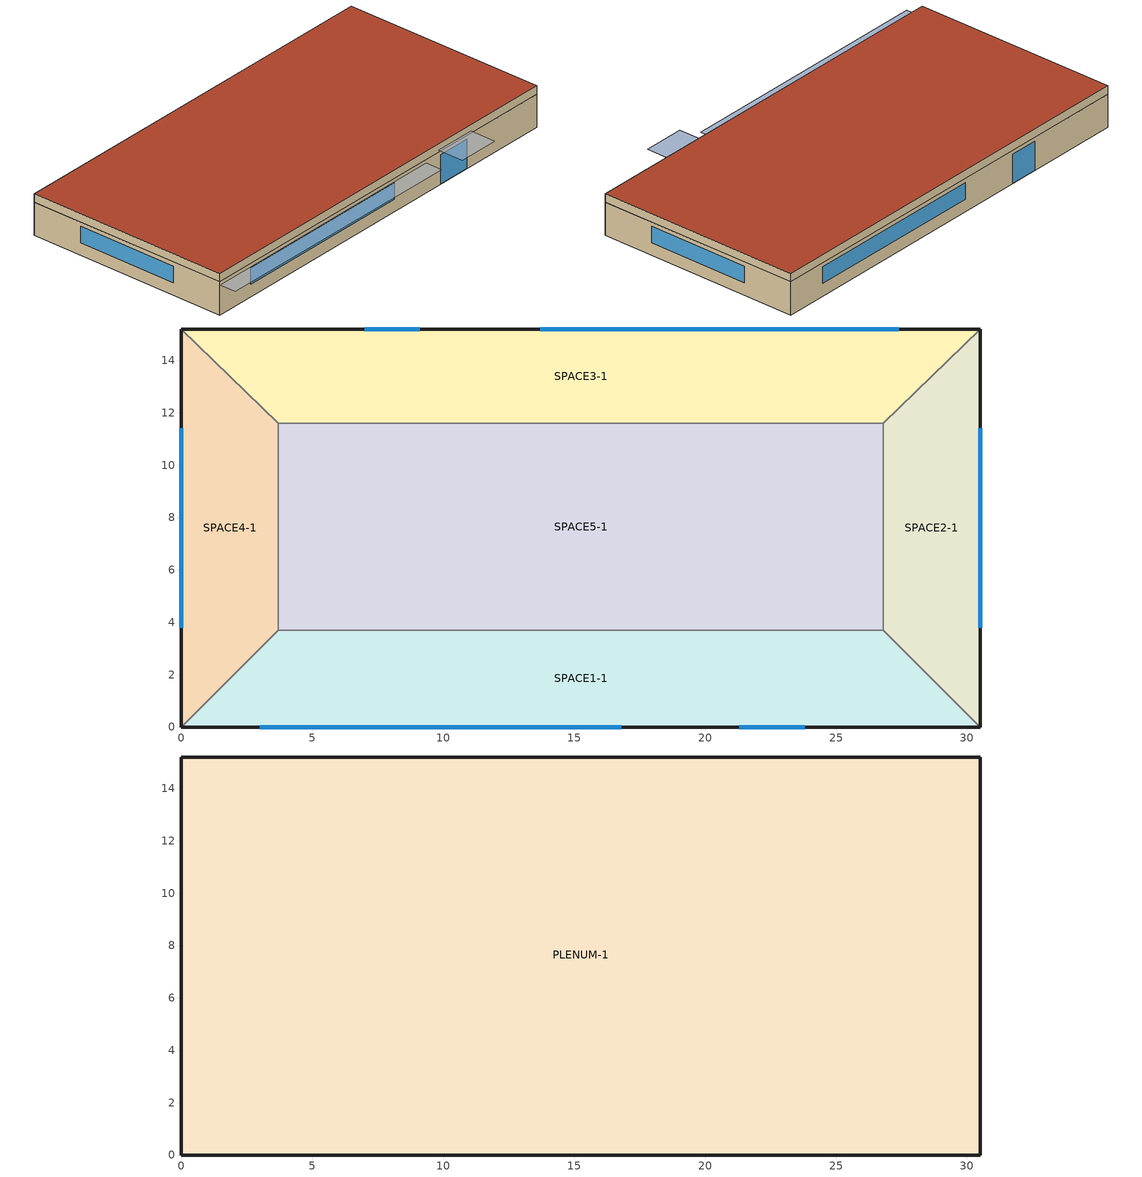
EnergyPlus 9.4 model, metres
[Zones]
SPACE3-1
 floor ground (FLOOR-SLAB-1): 26.8,11.6 3.7,11.6 0,15.2 30.5,15.2 z0
 wall outside (WALL-1): 30.5,15.2 0,15.2 z0:2.4
 wall to SPACE2-1 (INT-WALL-1): 26.8,11.6 30.5,15.2 z0:2.4
 wall to SPACE4-1 (INT-WALL-1): 0,15.2 3.7,11.6 z0:2.4
 wall to SPACE5-1 (INT-WALL-1): 3.7,11.6 26.8,11.6 z0:2.4
 window (Sgl Grey 3mm): 9.1,15.2 7,15.2 z0:2.1
 window (Dbl Clr 3mm/13mm Air): 27.4,15.2 13.7,15.2 z0.9:2.1
SPACE1-1
 floor ground (FLOOR-SLAB-1): 26.8,3.7 30.5,0 0,0 3.7,3.7 z0
 wall outside (WALL-1): 0,0 30.5,0 z0:2.4
 wall to SPACE2-1 (INT-WALL-1): 30.5,0 26.8,3.7 z0:2.4
 wall to SPACE4-1 (INT-WALL-1): 3.7,3.7 0,0 z0:2.4
 wall to SPACE5-1 (INT-WALL-1): 26.8,3.7 3.7,3.7 z0:2.4
 window (Sgl Grey 3mm): 21.3,0 23.8,0 z0:2.1
 window (Dbl Clr 3mm/13mm Air): 3,0 16.8,0 z0.9:2.1
SPACE2-1
 floor ground (FLOOR-SLAB-1): 26.8,11.6 30.5,15.2 30.5,0 26.8,3.7 z0
 wall outside (WALL-1): 30.5,0 30.5,15.2 z0:2.4
 wall to SPACE5-1 (INT-WALL-1): 26.8,11.6 26.8,3.7 z0:2.4
 window (Dbl Clr 3mm/13mm Air): 30.5,3.8 30.5,11.4 z0.9:2.1
SPACE4-1
 floor ground (FLOOR-SLAB-1): 3.7,3.7 0,0 0,15.2 3.7,11.6 z0
 wall outside (WALL-1): 0,15.2 0,0 z0:2.4
 wall to SPACE5-1 (INT-WALL-1): 3.7,3.7 3.7,11.6 z0:2.4
 window (Dbl Clr 3mm/13mm Air): 0,11.4 0,3.8 z0.9:2.1
SPACE5-1
 floor ground (FLOOR-SLAB-1): 26.8,11.6 26.8,3.7 3.7,3.7 3.7,11.6 z0
PLENUM-1
 floor to SPACE1-1 (CLNG-1): 26.8,3.7 30.5,0 0,0 3.7,3.7 z2.4
 floor to SPACE2-1 (CLNG-1): 26.8,11.6 30.5,15.2 30.5,0 26.8,3.7 z2.4
 floor to SPACE3-1 (CLNG-1): 26.8,11.6 3.7,11.6 0,15.2 30.5,15.2 z2.4
 floor to SPACE4-1 (CLNG-1): 3.7,3.7 0,0 0,15.2 3.7,11.6 z2.4
 floor to SPACE5-1 (CLNG-1): 26.8,11.6 26.8,3.7 3.7,3.7 3.7,11.6 z2.4
 wall outside (WALL-1): 30.5,15.2 0,15.2 0,0 30.5,0 30.5,15.2 z2.4:3
 roof outside (ROOF-1): 0,15.2 0,0 30.5,0 30.5,15.2 z3
shading: 0,-1.3 0,0 19.8,0 19.8,-1.3 z2.2; 21,-2 21,0 24.1,0 24.1,-2 z2.6
[Building]
Building: Loads convergence tolerance value=0.04; Maximum number of warmup days=25; Minimum number of warmup days=6; North axis=30; Solar distribution=FullExterior; Temperature convergence tolerance value=0.4; Terrain=City
[Site:GroundTemperature:BuildingSurface]
20.03, 20.03, 20.13, 20.3, 20.43, 20.52, 20.62, 20.77, 20.78, 20.55, 20.44, 20.2
[Site:Location]
Miami Intl Ap FL USA TMY3 WMO=722020: Elevation=11; Latitude=25.82; Longitude=-80.3; Time zone=-5
[SizingPeriod:DesignDay] Barometric pressure=101217; Day of month=21; Daylight saving time indicator=No; Humidity condition type=WetBulb; Rain indicator=No; Snow indicator=No; Solar model indicator=ASHRAEClearSky
Name | Daily dry bulb temperature range | Day type | Maximum dry bulb temperature | Month | Sky clearness | Wetbulb or dewpoint at maximum dry bulb | Wind direction | Wind speed
Miami Intl Ap Ann Clg .4% Condns DB=>MWB | 6.7 | SummerDesignDay | 33.2 | 7 | 1 | 25.3 | 140 | 4.5
Miami Intl Ap Ann Htg 99.6% Condns DB | 0 | WinterDesignDay | 8.7 | 1 | 0 | 8.7 | 340 | 3.8
[Construction]
CLNG-1: MAT-CLNG-1
Dbl Clr 3mm/13mm Air: CLEAR 3MM, AIR 13MM, CLEAR 3MM
FLOOR-SLAB-1: CC03, CP01
INT-WALL-1: GP02, AL21, GP02
ROOF-1: RG01, BR01, IN46, WD01
Sgl Grey 3mm: GREY 3MM
WALL-1: WD01, PW03, IN02, GP01
[Material] Thermal absorptance=0.9
Name | Conductivity | Density | Roughness | Solar absorptance | Specific heat | Thickness | Visible absorptance
BR01 | 0.162 | 1121 | VeryRough | 0.7 | 1464 | 0.0095 | 0.7
CC03 | 1.31 | 2243 | MediumRough | 0.65 | 837 | 0.1016 | 0.65
GP01 | 0.16 | 801 | MediumSmooth | 0.75 | 837 | 0.0127 | 0.75
GP02 | 0.16 | 801 | MediumSmooth | 0.75 | 837 | 0.0159 | 0.75
IN02 | 0.043 | 10 | Rough | 0.75 | 837 | 0.0901 | 0.75
IN46 | 0.023 | 24 | VeryRough | 0.5 | 1590 | 0.0762 | 0.5
PW03 | 0.115 | 545 | MediumSmooth | 0.78 | 1213 | 0.0127 | 0.78
RG01 | 1.442 | 881 | Rough | 0.65 | 1674 | 0.0127 | 0.65
WD01 | 0.115 | 513 | MediumSmooth | 0.78 | 1381 | 0.0191 | 0.78
[Material:AirGap]
AL21: Thermal resistance=0.157
[Material:NoMass] Roughness=Rough
Name | Solar absorptance | Thermal absorptance | Thermal resistance | Visible absorptance
CP01 | 0.75 | 0.9 | 0.367 | 0.75
MAT-CLNG-1 | 0.65 | 0.65 | 0.652259 | 0.65
[WindowMaterial:Gas]
AIR 13MM: Gas type=Air; Thickness=0.0127
[WindowMaterial:Glazing] Back side infrared hemispherical emissivity=0.84; Conductivity=0.9; Front side infrared hemispherical emissivity=0.84; Infrared transmittance at normal incidence=0; Optical data type=SpectralAverage; Thickness=0.003
Name | Back side solar reflectance at normal incidence | Back side visible reflectance at normal incidence | Front side solar reflectance at normal incidence | Front side visible reflectance at normal incidence | Solar transmittance at normal incidence | Visible transmittance at normal incidence
CLEAR 3MM | 0.075 | 0.081 | 0.075 | 0.081 | 0.837 | 0.898
GREY 3MM | 0.061 | 0.061 | 0.061 | 0.061 | 0.626 | 0.611
[AirConditioner:VariableRefrigerantFlow]
VRF Heat Pump: Zone name for master thermostat location=SPACE1-1; Availability schedule=VRFCondAvailSched; Basin heater capacity=0; Condenser type=AirCooled; Cooling capacity ratio boundary curve=VRFCoolCapFTBoundary; Cooling capacity ratio modifier function of high temperature curve=VRFCoolCapFTHi; Cooling capacity ratio modifier function of low temperature curve=VRFCoolCapFT; Cooling combination ratio correction factor curve=CoolingCombRatio; Cooling energy input ratio boundary curve=VRFCoolEIRFTBoundary; Cooling energy input ratio modifier function of high part load ratio curve=CoolingEIRHiPLR; Cooling energy input ratio modifier function of high temperature curve=VRFCoolEIRFTHi; Cooling energy input ratio modifier function of low part load ratio curve=CoolingEIRLowPLR; Cooling energy input ratio modifier function of low temperature curve=VRFCoolEIRFT; Cooling part load fraction correlation curve=VRFCPLFFPLR; Crankcase heater power per compressor=15; Defrost control=Timed; Defrost strategy=Resistive; Equivalent piping length used for piping correction factor in cooling mode=30; Equivalent piping length used for piping correction factor in heating mode=30; Evaporative condenser pump rated power consumption=0; Fuel type=Electricity; Gross rated cooling cop=3.2917; Gross rated heating capacity=Autosize; Gross rated heating cop=3.5484; Gross rated total cooling capacity=Autosize; Heat pump waste heat recovery=No; Heating capacity ratio boundary curve=VRFHeatCapFTBoundary; Heating capacity ratio modifier function of high temperature curve=VRFHeatCapFTHi; Heating capacity ratio modifier function of low temperature curve=VRFHeatCapFT; Heating combination ratio correction factor curve=HeatingCombRatio; Heating energy input ratio boundary curve=VRFHeatEIRFTBoundary; Heating energy input ratio modifier function of high part load ratio curve=HeatingEIRHiPLR; Heating energy input ratio modifier function of high temperature curve=VRFHeatEIRFTHi; Heating energy input ratio modifier function of low part load ratio curve=HeatingEIRLowPLR; Heating energy input ratio modifier function of low temperature curve=VRFHeatEIRFT; Heating part load fraction correlation curve=VRFCPLFFPLR; Heating performance curve outdoor temperature type=WetBulbTemperature; Master thermostat priority control type=LoadPriority; Maximum outdoor dry bulb temperature for crankcase heater=7; Maximum outdoor dry bulb temperature for defrost operation=7; Maximum outdoor temperature in cooling mode=43; Maximum outdoor temperature in heating mode=20; Minimum heat pump part load ratio=0.25; Minimum outdoor temperature in cooling mode=-5; Minimum outdoor temperature in heating mode=-20; Number of compressors=3; Piping correction factor for height in cooling mode coefficient=-0.000386; Piping correction factor for length in cooling mode curve=CoolingLengthCorrectionFactor; Ratio of compressor size to total compressor capacity=0.33; Resistive defrost heater capacity=Autosize; Vertical height used for piping correction factor=10; Zone terminal unit list=VRF Heat Pump TU List
[Coil:Cooling:DX:VariableRefrigerantFlow] Availability schedule=VRFAvailSched; Cooling capacity modifier curve function of flow fraction=VRFACCoolCapFFF; Cooling capacity ratio modifier function of temperature curve=VRFTUCoolCapFT; Gross rated sensible heat ratio=Autosize; Gross rated total cooling capacity=Autosize; Rated air flow rate=Autosize
TU1 VRF DX Cooling Coil; TU2 VRF DX Cooling Coil; TU3 VRF DX Cooling Coil; TU4 VRF DX Cooling Coil; TU5 VRF DX Cooling Coil
[Coil:Heating:DX:VariableRefrigerantFlow] Availability schedule=VRFAvailSched; Gross rated heating capacity=Autosize; Heating capacity modifier function of flow fraction curve=VRFACCoolCapFFF; Heating capacity ratio modifier function of temperature curve=VRFTUHeatCapFT; Rated air flow rate=Autosize
TU1 VRF DX Heating Coil; TU2 VRF DX Heating Coil; TU3 VRF DX Heating Coil; TU4 VRF DX Heating Coil; TU5 VRF DX Heating Coil
[DesignSpecification:OutdoorAir] Outdoor air flow per person=0.00472; Outdoor air flow per zone=0; Outdoor air flow per zone floor area=0.000508; Outdoor air method=Sum
SZ DSOA SPACE1-1; SZ DSOA SPACE2-1; SZ DSOA SPACE3-1; SZ DSOA SPACE4-1; SZ DSOA SPACE5-1
[ElectricEquipment] Design level calculation method=Watts/Area; Fraction latent=0; Fraction lost=0; Fraction radiant=0.3; Schedule=EQUIP-1; Watts per zone floor area=10.76
Name | Zone or zonelist
SPACE1-1 ElecEq 1 | SPACE1-1
SPACE2-1 ElecEq 1 | SPACE2-1
SPACE3-1 ElecEq 1 | SPACE3-1
SPACE4-1 ElecEq 1 | SPACE4-1
SPACE5-1 ElecEq 1 | SPACE5-1
[Fan:SystemModel] Availability schedule=VRFAvailSched; Design electric power consumption=Autosize; Design maximum air flow rate=Autosize; Design power sizing method=TotalEfficiencyAndPressure; Design pressure rise=600; Electric power minimum flow rate fraction=0; Fan total efficiency=0.7; Motor efficiency=0.9; Motor in air stream fraction=1; Speed control method=Discrete
TU1 VRF Supply Fan; TU2 VRF Supply Fan; TU3 VRF Supply Fan; TU4 VRF Supply Fan; TU5 VRF Supply Fan
[Lights] Design level calculation method=Watts/Area; End use subcategory=GeneralLights; Fraction radiant=0.59; Fraction replaceable=0; Fraction visible=0.2; Return air fraction=0; Schedule=LIGHTS-1; Watts per zone floor area=16.15
Name | Zone or zonelist
SPACE1-1 Lights 1 | SPACE1-1
SPACE2-1 Lights 1 | SPACE2-1
SPACE3-1 Lights 1 | SPACE3-1
SPACE4-1 Lights 1 | SPACE4-1
SPACE5-1 Lights 1 | SPACE5-1
[People] Activity level schedule=ActSchd; Fraction radiant=0.3; Number of people calculation method=People; Number of people schedule=OCCUPY-1; Sensible heat fraction=Autocalculate
Name | Zone or zonelist | Number of people
SPACE1-1 People 1 | SPACE1-1 | 11
SPACE2-1 People 1 | SPACE2-1 | 5
SPACE3-1 People 1 | SPACE3-1 | 11
SPACE4-1 People 1 | SPACE4-1 | 5
SPACE5-1 People 1 | SPACE5-1 | 20
[Sizing:Zone] Account for dedicated outdoor air system=No; Cooling design air flow method=DesignDay; Cooling design air flow rate=0; Dedicated outdoor air high setpoint temperature for design=Autosize; Dedicated outdoor air low setpoint temperature for design=Autosize; Dedicated outdoor air system control strategy=NeutralSupplyAir; Heating design air flow method=DesignDay; Heating design air flow rate=0; Zone cooling design supply air humidity ratio=0.009; Zone cooling design supply air temperature input method=SupplyAirTemperature; Zone cooling sizing factor=0; Zone heating design supply air humidity ratio=0.004; Zone heating design supply air temperature=50; Zone heating design supply air temperature input method=SupplyAirTemperature; Zone heating sizing factor=0
Name | Design specification outdoor air object | Zone cooling design supply air temperature
SPACE1-1 | SZ DSOA SPACE1-1 | 12.5
SPACE2-1 | SZ DSOA SPACE2-1 | 12.5
SPACE3-1 | SZ DSOA SPACE3-1 | 12.5
SPACE4-1 | SZ DSOA SPACE4-1 | 12.5
SPACE5-1 | SZ DSOA SPACE5-1 | 13.5
[ThermostatSetpoint:DualSetpoint]
DualSetPoint: Cooling setpoint temperature schedule=Clg-SetP-Sch; Heating setpoint temperature schedule=Htg-SetP-Sch
[Zone] Multiplier=1; Type=1
Name | Ceiling height | Volume
PLENUM-1 | 0.6096 | 283.2
SPACE1-1; SPACE3-1 | 2.4384 | 239.247
SPACE2-1; SPACE4-1 | 2.4384 | 103.311
SPACE5-1 | 2.4384 | 447.683
[ZoneControl:Thermostat] Control 1=DualSetPoint; Control type schedule=Zone Control Type Sched
Name | Zone or zonelist
SPACE1-1 Control | SPACE1-1
SPACE2-1 Control | SPACE2-1
SPACE3-1 Control | SPACE3-1
SPACE4-1 Control | SPACE4-1
SPACE5-1 Control | SPACE5-1
[Zone equipment]
SPACE1-1: TU1
SPACE2-1: TU2
SPACE3-1: TU3
SPACE4-1: TU4
SPACE5-1: TU5
[ZoneHVAC:TerminalUnit:VariableRefrigerantFlow] Cooling outdoor air flow rate=Autosize; Cooling supply air flow rate=Autosize; Heating outdoor air flow rate=Autosize; Heating supply air flow rate=Autosize; No cooling supply air flow rate=Autosize; No heating supply air flow rate=Autosize; No load outdoor air flow rate=Autosize; Supply air fan operating mode schedule=VRFFanSchedule; Supply air fan placement=DrawThrough; Terminal unit availability schedule=VRFAvailSched; Zone terminal unit off parasitic electric energy use=20; Zone terminal unit on parasitic electric energy use=30
Name | Cooling coil object | Heating coil object | Outside air mixer object | Supply air fan object
TU1 | TU1 VRF DX Cooling Coil | TU1 VRF DX Heating Coil | TU1 OA Mixer | TU1 VRF Supply Fan
TU2 | TU2 VRF DX Cooling Coil | TU2 VRF DX Heating Coil | TU2 OA Mixer | TU2 VRF Supply Fan
TU3 | TU3 VRF DX Cooling Coil | TU3 VRF DX Heating Coil | TU3 OA Mixer | TU3 VRF Supply Fan
TU4 | TU4 VRF DX Cooling Coil | TU4 VRF DX Heating Coil | TU4 OA Mixer | TU4 VRF Supply Fan
TU5 | TU5 VRF DX Cooling Coil | TU5 VRF DX Heating Coil | TU5 OA Mixer | TU5 VRF Supply Fan
[ZoneInfiltration:DesignFlowRate] Constant term coefficient=0; Design flow rate calculation method=Flow/Zone; Schedule=INFIL-SCH; Temperature term coefficient=0; Velocity squared term coefficient=0; Velocity term coefficient=0.2237
Name | Zone or zonelist | Design flow rate
SPACE1-1 Infil 1 | SPACE1-1 | 0.0167
SPACE2-1 Infil 1 | SPACE2-1 | 0.00717
SPACE3-1 Infil 1 | SPACE3-1 | 0.0167
SPACE4-1 Infil 1 | SPACE4-1 | 0.00717
SPACE5-1 Infil 1 | SPACE5-1 | 0.031089
[ZoneTerminalUnitList]
ZoneTerminalUnitList 1: Zone terminal unit name 1=TU3; Zone terminal unit name 2=TU4; Zone terminal unit name 3=TU1; Zone terminal unit name 4=TU2; Zone terminal unit name 5=TU5; Zone terminal unit list=VRF Heat Pump TU List
[Curve:Biquadratic] Input unit type for x=Temperature; Input unit type for y=Temperature; Output unit type=Dimensionless
Name | Maximum value of x | Maximum value of y | Minimum value of x | Minimum value of y | Coefficient1 constant | Coefficient2 x | Coefficient3 x 2 | Coefficient4 y | Coefficient5 y 2 | Coefficient6 x y
CoolingLengthCorrectionFactor | 175 | 1.5 | 8 | 0.5 | 1.06938 | -0.0014951 | 2.56e-06 | -0.11511 | 0.0511169 | -0.0004369
VRFCoolCapFT | 24 | 23 | 15 | -5 | 0.576883 | 0.017448 | 0.000583269 | -1.76324e-06 | -7.474e-09 | -1.30413e-07
VRFCoolCapFTHi | 24 | 43 | 15 | 16 | 0.686736 | 0.0207631 | 0.0005447 | -0.0016218 | -4.259e-07 | -0.0003392
VRFCoolEIRFT | 24 | 23 | 15 | -5 | 0.989011 | -0.0234797 | 0.000199711 | 0.00596834 | -1.0289e-07 | -0.00015686
VRFCoolEIRFTHi | 24 | 43 | 15 | 16 | 0.143515 | 0.0186004 | -0.0003954 | 0.0248522 | 0.00016329 | -0.0006244
VRFHeatCapFT | 27 | 15 | 15 | -20 | 1.0146 | -0.0025067 | -0.000141599 | 0.0269316 | 1.83538e-06 | -0.000358147
VRFHeatCapFTHi | 27 | 15 | 15 | -10 | 1.16113 | 0.0274789 | -0.00168795 | 0.00178338 | 2.03208e-06 | -6.8969e-05
VRFHeatEIRFT | 27 | 12 | 15 | -20 | 0.874655 | -0.0131975 | 0.00110307 | -0.0133118 | 0.00089017 | -0.00012766
VRFHeatEIRFTHi | 27 | 15 | 15 | -10 | 2.50401 | -0.0573677 | 4.07336e-05 | -0.129597 | 0.00135839 | 0.00317047
[Curve:Cubic]
Name | Input unit type for x | Maximum value of x | Minimum value of x | Output unit type | Coefficient1 constant | Coefficient2 x | Coefficient3 x 2 | Coefficient4 x 3 | Maximum curve output | Minimum curve output
CoolingEIRLowPLR | Temperature | 1 | 0 | Temperature | 0.462812 | -1.04024 | 2.17491 | -0.597482
HeatingEIRLowPLR | Dimensionless | 1 | 0 | Dimensionless | 0.140009 | 0.6415 | 0.133905 | 0.0845859
VRFCoolCapFTBoundary | Temperature | 30 | 11 | Temperature | 25.7347 | -0.0315004 | -0.014166 | 0
VRFCoolEIRFTBoundary | Temperature | 24 | 15 | Temperature | 25.7347 | -0.0315004 | -0.014166 | 0
VRFHeatCapFTBoundary | Temperature | 27 | 15 | Temperature | -7.60009 | 3.0509 | -0.116284 | 0
VRFHeatEIRFTBoundary | Temperature | 27 | 15 | Temperature | -7.60009 | 3.0509 | -0.116284 | 0 | 15 | -20
VRFTUCoolCapFT | Temperature | 50 | 0 | Dimensionless | 0.504547 | 0.0288891 | -1.08194e-05 | 1.01359e-05 | 1.5 | 0.5
VRFTUHeatCapFT | Temperature | 50 | 0 | Dimensionless | -0.390709 | 0.261815 | -0.0130432 | 0.000178132 | 1.5 | 0.5
[Curve:Linear] Input unit type for x=Dimensionless; Maximum value of x=1.5; Minimum curve output=1; Minimum value of x=1; Output unit type=Dimensionless
Name | Maximum curve output | Coefficient1 constant | Coefficient2 x
CoolingCombRatio | 1.2 | 0.618055 | 0.381945
HeatingCombRatio | 1.023 | 0.96034 | 0.03966
[Curve:Quadratic]
Name | Input unit type for x | Maximum value of x | Minimum value of x | Output unit type | Coefficient1 constant | Coefficient2 x | Coefficient3 x 2 | Maximum curve output | Minimum curve output
CoolingEIRHiPLR | Dimensionless | 1.5 | 1 | Dimensionless | 1 | 0 | 0
HeatingEIRHiPLR | Dimensionless | 1.5 | 1 | Dimensionless | 2.42944 | -2.23589 | 0.806452
VRFACCoolCapFFF |  | 1.5 | 0.5 |  | 0.8 | 0.2 | 0
VRFCPLFFPLR | Dimensionless | 1 | 0 | Dimensionless | 0.85 | 0.15 | 0 | 1 | 0.85
[Schedule:Compact]
ActSchd: Through: 12/31, For: AllDays, Until: 24:00, 117.24
Clg-SetP-Sch: Through: 12/31, For: SummerDesignDay, Until: 24:00, 23.9, For: WinterDesignDay, Until: 24:00, 23.9, For: WeekDays, Until: 7:00, 23.9, Until: 18:00, 23.9, Until: 24:00, 23.9, For: WeekEnds Holiday, Until: 7:00, 23.9, Until: 13:00, 23.9, Until: 24:00, 23.9, For: AllOtherDays, Until: 7:00, 23.9, Until: 18:00, 23.9, Until: 24:00, 23.9
EQUIP-1: Through: 12/31, For: WeekDays SummerDesignDay CustomDay1 CustomDay2, Until: 8:00, 0.02, Until: 9:00, 0.4, Until: 14:00, 0.9, Until: 15:00, 0.8, Until: 16:00, 0.7, Until: 18:00, 0.5, Until: 20:00, 0.3, Until: 24:00, 0.02, For: Weekends WinterDesignDay Holiday, Until: 24:00, 0.2
Htg-SetP-Sch: Through: 12/31, For: SummerDesignDay, Until: 24:00, 21.1, For: WinterDesignDay, Until: 24:00, 21.1, For: WeekDays, Until: 7:00, 21.1, Until: 18:00, 21.1, Until: 24:00, 21.1, For: WeekEnds Holiday, Until: 7:00, 21.1, Until: 13:00, 21.1, Until: 24:00, 21.1, For: AllOtherDays, Until: 7:00, 21.1, Until: 18:00, 21.1, Until: 24:00, 21.1
INFIL-SCH: Through: 3/31, For: AllDays, Until: 24:00, 1, Through: 10/31, For: AllDays, Until: 24:00, 0, Through: 12/31, For: AllDays, Until: 24:00, 1
LIGHTS-1: Through: 12/31, For: WeekDays SummerDesignDay CustomDay1 CustomDay2, Until: 8:00, 0.05, Until: 9:00, 0.9, Until: 10:00, 0.95, Until: 11:00, 1, Until: 12:00, 0.95, Until: 13:00, 0.8, Until: 14:00, 0.9, Until: 18:00, 1, Until: 19:00, 0.6, Until: 21:00, 0.2, Until: 24:00, 0.05, For: Weekends WinterDesignDay Holiday, Until: 24:00, 0.05
OCCUPY-1: Through: 12/31, For: WeekDays SummerDesignDay CustomDay1 CustomDay2, Until: 8:00, 0, Until: 11:00, 1, Until: 12:00, 0.8, Until: 13:00, 0.4, Until: 14:00, 0.8, Until: 18:00, 1, Until: 19:00, 0.5, Until: 21:00, 0.1, Until: 24:00, 0, For: Weekends WinterDesignDay Holiday, Until: 24:00, 0
VRFAvailSched: Through: 3/31, For: AllDays, Until: 24:00, 1, Through: 9/30, For: WeekDays, Until: 7:00, 1, Until: 17:00, 1, Until: 24:00, 1, For: SummerDesignDay WinterDesignDay, Until: 24:00, 1, For: AllOtherDays, Until: 24:00, 1, Through: 12/31, For: AllDays, Until: 24:00, 1
VRFCondAvailSched: Through: 12/31, For: AllDays, Until: 12:00, 1, Until: 13:00, 1, Until: 24:00, 1
VRFFanSchedule: Through: 12/31, For: AllDays, Until: 7:00, 1, Until: 18:00, 1, Until: 24:00, 1
Zone Control Type Sched: Through: 12/31, For: SummerDesignDay, Until: 24:00, 4, For: WinterDesignDay, Until: 24:00, 4, For: AllOtherDays, Until: 24:00, 4
